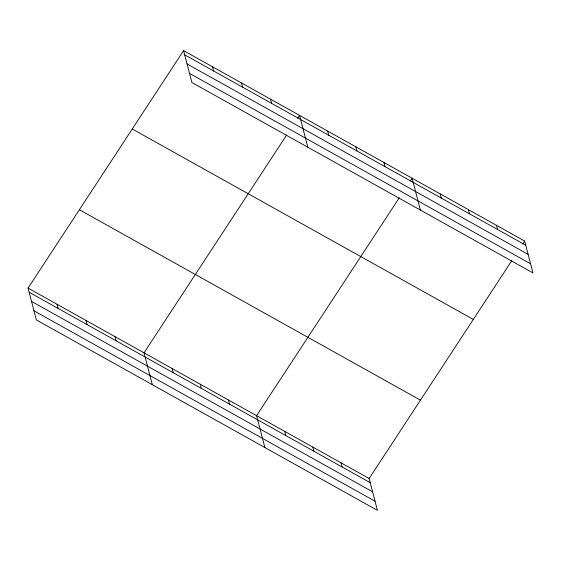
<?xml version="1.0" encoding="UTF-8"?>
<svg xmlns="http://www.w3.org/2000/svg" width="561" height="561" viewBox="0 0 561 561"><rect width="100%" height="100%" fill="white"/><g stroke="black" fill="none" stroke-linecap="round" stroke-linejoin="round"><path stroke-width="0.84" d="M28.05 288.095L369.131 478.519L377.427 510.363L36.346 319.945L28.05 288.095L183.573 50.637L524.654 241.055L532.95 272.905L191.869 82.481L183.573 50.637M286.706 134.97L144.016 352.841L152.311 384.685M297.639 118.287L299.539 115.384L307.835 147.227M399.264 197.809L256.573 415.68L264.869 447.524M410.196 181.119L412.097 178.223L420.392 210.066M369.131 478.519L511.821 260.648M522.754 243.958L524.654 241.055M184.653 54.803L525.741 245.22M187.037 63.933L528.118 254.357M189.485 73.351L530.573 263.768M132.249 129.002L473.33 319.419M79.374 209.737L420.455 400.154M29.137 292.26L370.218 482.677M31.514 301.397L372.595 491.815M33.969 310.808L375.05 501.225M496.513 225.347L497.6 229.512M468.379 209.639L469.459 213.797M440.238 193.931L441.318 198.089M383.955 162.508L385.042 166.673M355.821 146.8L356.901 150.965M327.68 131.092L328.76 135.25M270.549 99.199L271.629 103.357M340.997 462.804L342.077 466.969M241.553 83.007L242.64 87.172M312.856 447.096L313.936 451.261M212.563 66.822L213.65 70.988M284.715 431.388L285.801 435.546M228.439 399.972L229.519 404.13M200.298 384.257L201.378 388.422M172.157 368.549L173.244 372.714M115.026 336.656L116.113 340.815M86.036 320.471L87.116 324.63M57.04 304.286L58.127 308.445"/></g></svg>
